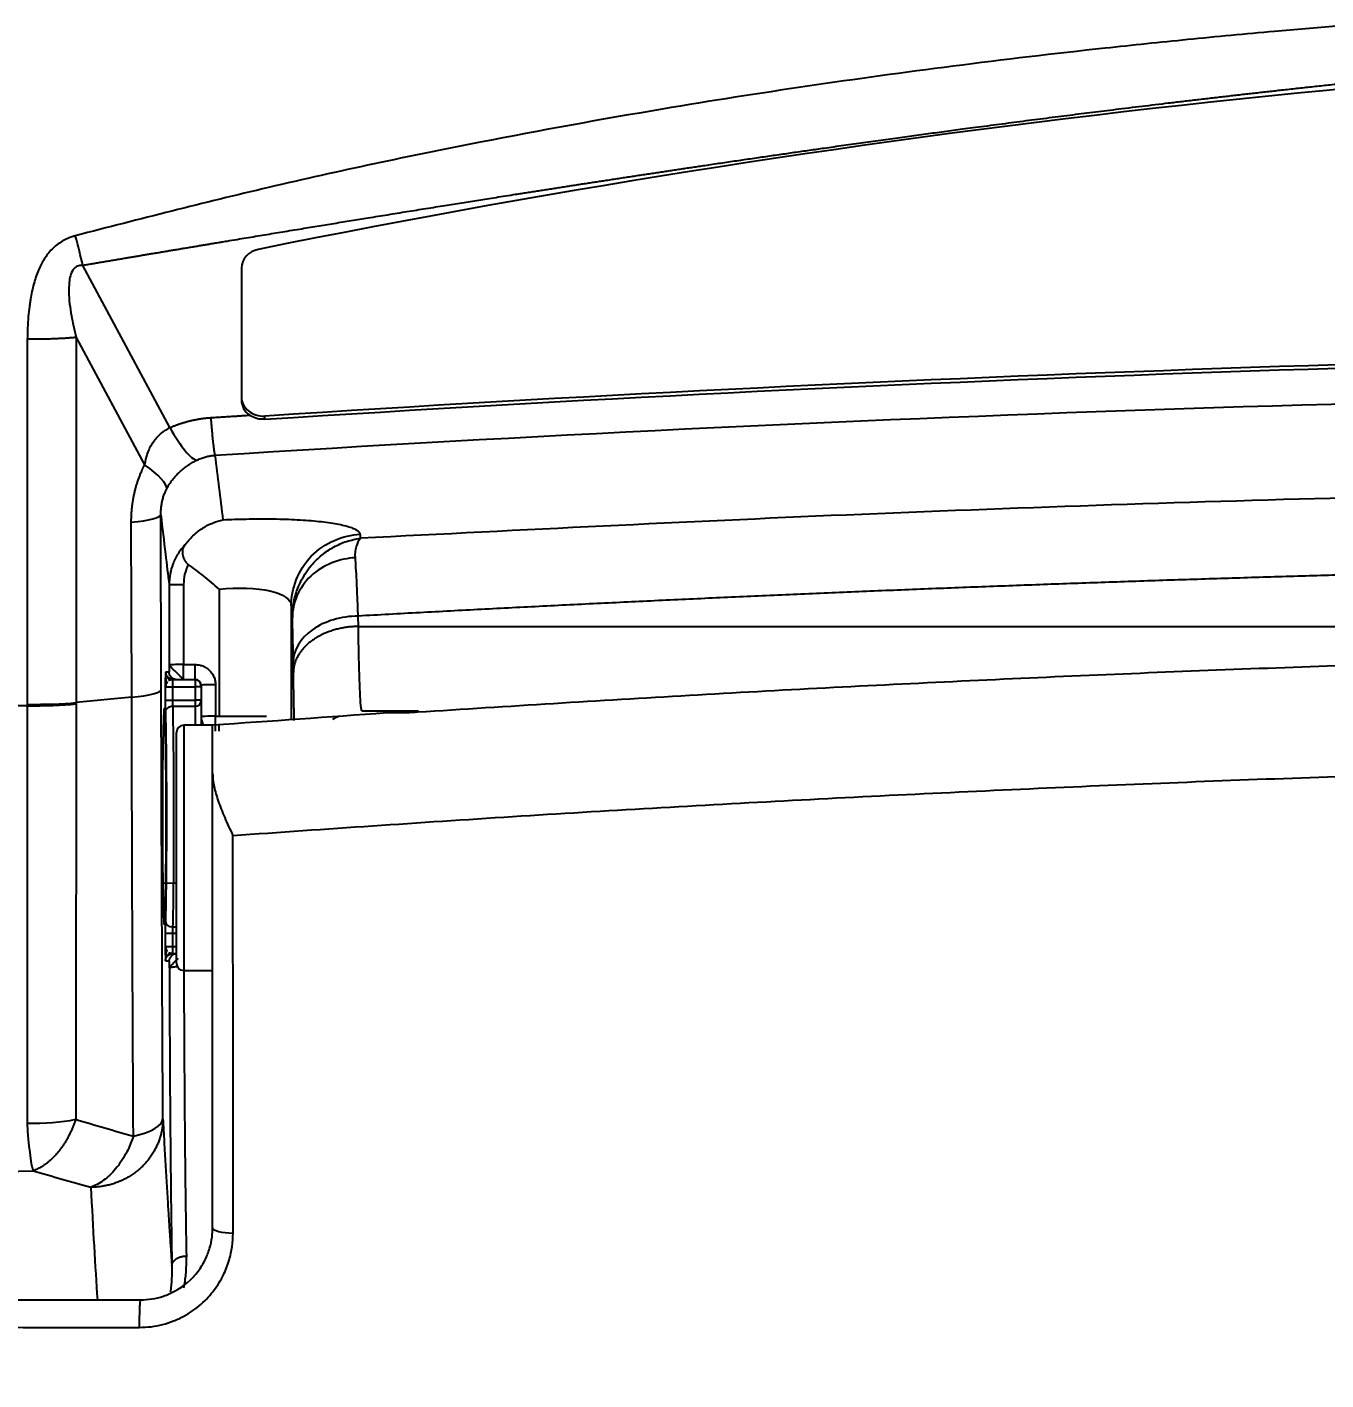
# Model space of a CAD drawing. Header units: millimetres. Extents: x 22 to 2359, y 6 to 1660.
# Drawn here: x 1068.3 to 1158.3, y 1290.4 to 1384.1 of the extents above; entities that cross this region are included whole.
import ezdxf

# ---------------------------------------------------------------- set-up
doc = ezdxf.new("R2010")
doc.units = ezdxf.units.MM
doc.layers.get('Defpoints').update_dxf_attribs({"linetype": 'CONTINUOUS'})
doc.layers.add('1LINE', color=7, linetype='CONTINUOUS')
doc.styles.add('Annotative', font='malgun.ttf')
doc.dimstyles.new('WOO', dxfattribs={"dimtxt": 20, "dimasz": 2, "dimexe": 1.25, "dimexo": 0.3, "dimgap": 1, "dimtad": 1, "dimdec": 1, "dimzin": 1, "dimdsep": 46, "dimtxsty": 'Annotative', "dimcen": 0, "dimclrd": 1, "dimclre": 1, "dimclrt": 2, "dimadec": 0, "dimazin": 0, "dimtfac": 1, "dimtdec": 1, "dimtofl": 0, "dimtmove": 0, "dimatfit": 3, "dimfxl": 0, "dimarcsym": 0})

# ---------------------------------------------------------------- blocks, each defined once
blk = doc.blocks.new('*D9')
at = {"layer": '1LINE', "color": 1, "lineweight": -2}
for p, q in [((948.163, 1394.59), (948.163, 1531.775)), ((1431.093, 1290.67), (1431.093, 1531.775)), ((950.163, 1530.525), (1429.093, 1530.525))]:
    blk.add_line(p, q, dxfattribs=at)
at = {"layer": '1LINE', "color": 1}
for points in [[(950.163, 1530.858), (950.163, 1530.191), (948.163, 1530.525)], [(1429.093, 1530.858), (1429.093, 1530.191), (1431.093, 1530.525)]]:
    blk.add_solid(points, dxfattribs=at)
at = {"layer": 'Defpoints', "color": 0}
for p in [(1431.093, 1530.525), (948.163, 1394.29), (1431.093, 1290.37)]:
    blk.add_point(p, dxfattribs=at)
at = {"layer": '1LINE', "color": 2, "insert": (1189.628, 1541.858), "char_height": 20, "attachment_point": 5, "style": 'Annotative'}
blk.add_mtext('483', dxfattribs=at)
blk = doc.blocks.new('*D12')
at = {"layer": '1LINE', "color": 1, "lineweight": -2}
for p, q in [((1025.274, 1424.898), (1025.274, 1492.435)), ((1431.093, 1290.67), (1431.093, 1492.435)), ((1027.274, 1491.185), (1429.093, 1491.185))]:
    blk.add_line(p, q, dxfattribs=at)
at = {"layer": '1LINE', "color": 1}
for points in [[(1027.274, 1491.518), (1027.274, 1490.852), (1025.274, 1491.185)], [(1429.093, 1491.518), (1429.093, 1490.852), (1431.093, 1491.185)]]:
    blk.add_solid(points, dxfattribs=at)
at = {"layer": 'Defpoints', "color": 0}
for p in [(1431.093, 1491.185), (1025.274, 1424.598), (1431.093, 1290.37)]:
    blk.add_point(p, dxfattribs=at)
at = {"layer": '1LINE', "color": 2, "insert": (1228.183, 1502.518), "char_height": 20, "attachment_point": 5, "style": 'Annotative'}
blk.add_mtext('406', dxfattribs=at)

msp = doc.modelspace()

# ---------------------------------------------------------------- linework, layer by layer
at = {"layer": '1LINE'}
for p, q in [((1078.172, 1356.381), (1072.129, 1367.617)), ((1083.129, 1367.443), (1083.129, 1358.278)), ((1071.669, 1362.631), (1076.416, 1353.804)), ((1084.738, 1356.966), (1084.738, 1357.187)), ((1075.52, 1337.694), (1075.492, 1349.822)), ((1077.567, 1338.21), (1077.539, 1350.338)), ((1079.115, 1345.517), (1079.115, 1339.958)), ((1081.58, 1345.186), (1081.58, 1336.381)), ((1086.578, 1344.053), (1086.655, 1343.223)), ((1091.229, 1342.598), (1091.219, 1343.319)), ((1091.229, 1342.598), (1342.129, 1342.598)), ((1086.729, 1339.416), (1086.719, 1340.137)), ((1078.109, 1339.421), (1077.866, 1339.421)), ((1079.117, 1339.958), (1079.929, 1339.958)), ((1079.117, 1338.921), (1079.117, 1339.958)), ((1079.929, 1338.921), (1079.929, 1339.958)), ((1077.848, 1338.421), (1077.848, 1337.499)), ((1078.348, 1338.421), (1078.348, 1337.499)), ((1078.348, 1338.421), (1079.929, 1338.421)), ((1078.366, 1338.921), (1079.929, 1338.921)), ((1079.929, 1338.921), (1079.929, 1338.421)), ((1079.929, 1338.421), (1079.929, 1337.499)), ((1080.329, 1338.421), (1079.929, 1338.421)), ((1080.275, 1338.659), (1080.261, 1338.649)), ((1080.322, 1338.595), (1080.282, 1338.661)), ((1080.329, 1338.421), (1080.329, 1337.499)), ((1081.329, 1338.559), (1081.329, 1336.381)), ((1075.52, 1337.694), (1071.671, 1337.334)), ((1077.848, 1337.499), (1078.348, 1337.499)), ((1078.348, 1337.499), (1079.929, 1337.499)), ((1079.929, 1337.499), (1079.929, 1337.074)), ((1080.329, 1337.499), (1079.929, 1337.499)), ((1080.329, 1337.499), (1080.329, 1337.414)), ((1080.329, 1337.414), (1080.329, 1335.752)), ((1068.286, 1337.107), (1035.033, 1337.107)), ((1068.286, 1337.213), (1068.286, 1337.107)), ((1078.356, 1337.074), (1079.929, 1337.074)), ((1079.929, 1337.074), (1079.929, 1335.752)), ((1081.329, 1336.381), (1081.582, 1336.381)), ((1081.329, 1335.774), (1081.329, 1336.381)), ((1091.47, 1336.74), (1095.399, 1336.74)), ((1081.129, 1335.752), (1079.129, 1335.752)), ((1079.129, 1335.752), (1079.129, 1318.752)), ((1081.329, 1335.34), (1081.329, 1335.717)), ((1081.582, 1335.34), (1081.582, 1335.792)), ((1078.629, 1319.252), (1078.629, 1335.252)), ((1078.629, 1324.803), (1077.675, 1324.786)), ((1077.848, 1321.343), (1077.848, 1320.421)), ((1077.848, 1321.343), (1078.348, 1321.343)), ((1078.348, 1321.343), (1078.348, 1320.421)), ((1078.348, 1321.343), (1078.629, 1321.343)), ((1078.356, 1321.768), (1078.629, 1321.768)), ((1078.348, 1320.421), (1078.629, 1320.421)), ((1078.366, 1319.921), (1078.629, 1319.921)), ((1077.866, 1319.421), (1078.127, 1319.421)), ((1079.129, 1318.752), (1081.129, 1318.752))]:
    msp.add_line(p, q, dxfattribs=at)
for centre, radius, start, end in [((1079.929, 1338.521), 0.4, 2.31024, 90), ((1081.329, 1336.34), 1, 180, 216.01956), ((1079.129, 1335.252), 0.5, 90, 180), ((1079.129, 1319.252), 0.5, 180, 270)]:
    msp.add_arc(centre, radius, start, end, dxfattribs=at)
for centre, major_axis, ratio, start_param, end_param in [((1228.129, 811.915), (645.3, 0), 0.885157, 1.393202, 1.79558), ((1084.629, 1367.443), (1.5, 0), 0.885157, 1.79558, 3.141593), ((1228.129, -384.344), (-1972.7, 0), 0.885157, 4.654568, 4.785141), ((1084.629, 1358.511), (1.5, 0), 0.885157, 3.141593, 4.785141), ((1084.629, 1358.278), (1.5, 0), 0.885157, 3.141593, 4.034094), ((1078.172, 1358.707), (-2.022, 4.573), 0.207891, 2.010382, 2.996446), ((1073.464, 1354.319), (-4.457, 2.265), 0.214286, 3.223385, 4.101991), ((1072.54, 1350.338), (-5, -0.011), 0.129466, 2.202236, 3.123991), ((1079.117, 1339.921), (1, 0.001), 0.036887, 1.570773, 3.124127), ((1072.567, 1338.21), (-5, -0.011), 0.129466, 2.202236, 3.123991), ((1081.329, 1338.521), (1, 0), 0.038348, 1.570796, 3.141593), ((1068.72, 1337.838), (5, 0), 0.127879, 4.625798, 5.344315), ((1079.929, 1337.414), (0.4, 0), 0.850289, 4.712389, 6.283171), ((1068.718, 1337.744), (5, -0.003), 0.127943, 4.62588, 5.344209), ((1081.329, 1336.34), (1, 0), 0.040625, 1.570796, 3.141593), ((1091.664, 1332.24), (0, -4.5), 0.999903, 3.550737, 3.657134), ((1078.357, 1322.196), (0.5, -0.014), 0.850192, 3.174748, 4.736359), ((1068.686, 1309.607), (-5, 0.008), 0.289328, 1.487374, 2.202997), ((1072.683, 1308.479), (-5, -0.028), 0.305707, 2.200826, 3.123262), ((1068.686, 1309.607), (-0.163, 4.997), 0.097203, 1.860124, 2.817121), ((1082.629, 1300.921), (-1.5, 0), 0.247567, 0, 1.516114)]:
    msp.add_ellipse(centre, major_axis=major_axis, ratio=ratio, start_param=start_param, end_param=end_param, dxfattribs=at)
at = {"layer": '1LINE', "extrusion": (0, 0, -1)}
msp.add_ellipse((1077.778, 1329.421), major_axis=(0, -7.5), ratio=0.017455, dxfattribs=at)
at = {"layer": '1LINE'}
for points, degree, knots in [([(1342.129, 1378.8), (1342.063, 1378.811), (1336.203, 1379.774), (1326.92, 1381.127), (1313.876, 1382.687), (1304.598, 1383.62), (1296.593, 1384.308), (1287.949, 1384.968), (1276.901, 1385.648), (1265.836, 1386.131), (1257.146, 1386.406), (1249.059, 1386.604), (1239.611, 1386.744), (1228.755, 1386.797), (1217.958, 1386.749), (1206.481, 1386.587), (1194.064, 1386.253), (1180.973, 1385.704), (1167.784, 1384.914), (1157.016, 1384.067), (1148.812, 1383.295), (1141.38, 1382.522), (1129.211, 1381.085), (1114.752, 1378.965), (1098.941, 1376.085), (1085.357, 1373.216), (1076.066, 1370.829), (1071.612, 1369.685)], 3, [0, 0, 0, 0, 0.000744, 0.065535, 0.103433, 0.145532, 0.168239, 0.191918, 0.240973, 0.290056, 0.313776, 0.336614, 0.379045, 0.417699, 0.456017, 0.497795, 0.543948, 0.592653, 0.641942, 0.689355, 0.711573, 0.732696, 0.771676, 0.846612, 0.89383, 0.94911, 1, 1, 1, 1]), ([(1342.129, 1374.341), (1341.633, 1374.415), (1341.14, 1374.488), (1336.938, 1375.11), (1332.928, 1375.679), (1328.294, 1376.337), (1323.808, 1376.938), (1318.663, 1377.627), (1313.65, 1378.25), (1307.868, 1378.968), (1302.345, 1379.585), (1298.825, 1379.979), (1295.341, 1380.34), (1291.627, 1380.725), (1288, 1381.068), (1285.138, 1381.339), (1282.346, 1381.582), (1279.485, 1381.831), (1276.625, 1382.057), (1269.834, 1382.595), (1263.35, 1382.982), (1260.13, 1383.175), (1256.924, 1383.335), (1253.8, 1383.491), (1250.733, 1383.613), (1244.938, 1383.845), (1239.218, 1383.961), (1236.537, 1384.015), (1233.874, 1384.045), (1231.269, 1384.073), (1226.189, 1384.08), (1223.593, 1384.059), (1220.954, 1384.037), (1218.316, 1383.991), (1215.558, 1383.943), (1212.795, 1383.868), (1209.909, 1383.79), (1206.977, 1383.681), (1203.944, 1383.569), (1200.845, 1383.423), (1197.661, 1383.274), (1194.467, 1383.092), (1188.001, 1382.725), (1181.289, 1382.211), (1177.963, 1381.957), (1174.619, 1381.67), (1171.354, 1381.39), (1167.984, 1381.071), (1161.653, 1380.473), (1155.217, 1379.764), (1149.538, 1379.138), (1143.575, 1378.404), (1138.413, 1377.769), (1133.124, 1377.063), (1128.517, 1376.448), (1123.746, 1375.772), (1119.628, 1375.189), (1115.328, 1374.551), (1108.237, 1373.5), (1100.469, 1372.273), (1093.792, 1371.218), (1086.299, 1369.984), (1082.908, 1369.425), (1079.215, 1368.808), (1075.876, 1368.25), (1072.129, 1367.617)], 2, [0, 0, 0, 0.00539, 0.00539, 0.043644, 0.043644, 0.081898, 0.081898, 0.120152, 0.120152, 0.158407, 0.158407, 0.180266, 0.180266, 0.202126, 0.202126, 0.218521, 0.218521, 0.234915, 0.234915, 0.273169, 0.273169, 0.292297, 0.292297, 0.311424, 0.311424, 0.349678, 0.349678, 0.368805, 0.368805, 0.387932, 0.407059, 0.407059, 0.426186, 0.426186, 0.445314, 0.445314, 0.464441, 0.464441, 0.483568, 0.483568, 0.502695, 0.502695, 0.540949, 0.540949, 0.560076, 0.560076, 0.579203, 0.579203, 0.617458, 0.617458, 0.655712, 0.655712, 0.693966, 0.693966, 0.73222, 0.73222, 0.770475, 0.770475, 0.846983, 0.846983, 0.923492, 0.923492, 0.961746, 0.961746, 1, 1, 1]), ([(1071.612, 1369.685), (1071.33, 1369.589), (1070.907, 1369.445), (1070.41, 1369.119), (1069.96, 1368.741), (1069.495, 1368.175), (1069.068, 1367.379), (1068.739, 1366.445), (1068.568, 1365.66), (1068.472, 1365.079), (1068.409, 1364.642), (1068.311, 1363.786), (1068.296, 1363.033), (1068.285, 1362.51)], 3, [0, 0, 0, 0, 0.104134, 0.156581, 0.208722, 0.311243, 0.413498, 0.526775, 0.659897, 0.696559, 0.734687, 0.815719, 1, 1, 1, 1]), ([(1072.129, 1367.617), (1072.064, 1367.621), (1071.938, 1367.629), (1071.69, 1367.565), (1071.3, 1367.209), (1071.18, 1366.533), (1071.149, 1365.732), (1071.208, 1364.958), (1071.331, 1364.17), (1071.486, 1363.396), (1071.606, 1362.896), (1071.669, 1362.631)], 3, [0, 0, 0, 0, 0.033794, 0.065481, 0.130689, 0.300252, 0.417865, 0.570326, 0.720589, 0.851671, 1, 1, 1, 1]), ([(1068.285, 1362.51), (1068.285, 1362.153), (1068.285, 1361.42), (1068.285, 1359.878), (1068.285, 1356.811), (1068.285, 1349.111), (1068.286, 1342.222), (1068.286, 1337.213)], 3, [0, 0, 0, 0, 0.04232, 0.086866, 0.182963, 0.40599, 1, 1, 1, 1]), ([(1081.286, 1354.463), (1124.677, 1357.228), (1168.18, 1358.661), (1255.175, 1359.239), (1298.687, 1358.407), (1342.129, 1356.303)], 3, [0, 0, 0, 0, 0.5, 0.5, 1, 1, 1, 1]), ([(1078.172, 1356.381), (1078.872, 1356.69), (1079.611, 1356.866), (1080.295, 1357.03), (1080.996, 1357.074)], 2, [0, 0, 0, 0.5, 0.5, 1, 1, 1]), ([(1084.738, 1356.962), (1084.571, 1356.951), (1084.399, 1356.964), (1084.075, 1357.039), (1083.919, 1357.1), (1083.749, 1357.203), (1083.718, 1357.223), (1083.688, 1357.244)], 3, [0, 0, 0, 0, 0.449235, 0.449235, 0.898413, 0.898413, 1, 1, 1, 1]), ([(1076.416, 1353.804), (1076.489, 1354.123), (1076.622, 1354.712), (1077.037, 1355.461), (1077.55, 1356.032), (1077.968, 1356.266), (1078.172, 1356.381)], 3, [0, 0, 0, 0, 0.300572, 0.553177, 0.781733, 1, 1, 1, 1]), ([(1080.034, 1354.121), (1080.076, 1354.142), (1080.211, 1354.205), (1080.442, 1354.297), (1080.728, 1354.38), (1081.009, 1354.436), (1081.195, 1354.457), (1081.286, 1354.463)], 3, [0, 0, 0, 0, 0.107328, 0.346095, 0.57371, 0.791286, 1, 1, 1, 1]), ([(1075.492, 1349.822), (1075.491, 1350.377), (1075.555, 1350.92), (1075.615, 1351.432), (1075.848, 1352.419), (1076.191, 1353.36), (1076.416, 1353.804)], 2, [0, 0, 0, 0.25, 0.25, 0.5, 0.75, 1, 1, 1]), ([(1077.946, 1352.14), (1077.987, 1352.219), (1078.092, 1352.405), (1078.281, 1352.685), (1078.514, 1352.973), (1078.765, 1353.237), (1079.033, 1353.477), (1079.316, 1353.695), (1079.611, 1353.892), (1079.853, 1354.029), (1079.995, 1354.102), (1080.034, 1354.121)], 3, [0, 0, 0, 0, 0.097155, 0.230704, 0.357837, 0.480452, 0.600522, 0.719223, 0.837125, 0.95533, 1, 1, 1, 1]), ([(1342.129, 1349.851), (1337.123, 1350.07), (1327.059, 1350.511), (1311.875, 1351.059), (1290.352, 1351.715), (1262.419, 1352.287), (1228.136, 1352.522), (1193.845, 1352.289), (1159.48, 1351.577), (1125.346, 1350.435), (1102.595, 1349.28), (1091.372, 1348.71)], 3, [0, 0, 0, 0, 0.059947, 0.120527, 0.181741, 0.317459, 0.454554, 0.591566, 0.727367, 0.865517, 1, 1, 1, 1]), ([(1077.539, 1350.338), (1077.538, 1350.412), (1077.541, 1350.59), (1077.563, 1350.864), (1077.607, 1351.156), (1077.67, 1351.433), (1077.752, 1351.7), (1077.845, 1351.935), (1077.914, 1352.079), (1077.946, 1352.14)], 3, [0, 0, 0, 0, 0.117205, 0.279375, 0.433575, 0.584038, 0.733911, 0.884398, 1, 1, 1, 1]), ([(1077.539, 1350.338), (1077.646, 1349.433), (1077.838, 1347.816), (1078.03, 1346.198), (1078.114, 1345.486)], 3, [0, 0, 0, 0, 0.560005, 1, 1, 1, 1]), ([(1079.201, 1348.248), (1079.383, 1348.467), (1079.749, 1348.908), (1080.414, 1349.419), (1081.115, 1349.799), (1081.611, 1349.932), (1081.839, 1349.994)], 3, [0, 0, 0, 0, 0.255334, 0.514268, 0.77676, 1, 1, 1, 1]), ([(1081.839, 1349.994), (1082.111, 1350.005), (1082.654, 1350.027), (1083.769, 1350.056), (1085.194, 1350.063), (1086.852, 1350.017), (1088.378, 1349.91), (1089.665, 1349.743), (1090.465, 1349.56), (1090.916, 1349.394), (1091.155, 1349.265), (1091.305, 1349.131), (1091.331, 1349.039), (1091.344, 1348.993)], 3, [0, 0, 0, 0, 0.053951, 0.107858, 0.224306, 0.347983, 0.477217, 0.610128, 0.744049, 0.810336, 0.875246, 0.93747, 1, 1, 1, 1]), ([(1086.578, 1344.053), (1086.58, 1345.19), (1087.042, 1346.509), (1088.885, 1348.419), (1090.196, 1348.937), (1091.344, 1348.993)], 3, [0, 0, 0, 0, 0.5, 0.5, 1, 1, 1, 1]), ([(1086.655, 1343.223), (1086.671, 1343.549), (1086.704, 1344.206), (1087.06, 1345.483), (1087.739, 1346.648), (1088.56, 1347.451), (1089.089, 1347.847), (1089.654, 1348.192), (1090.415, 1348.532), (1091.052, 1348.651), (1091.372, 1348.71)], 3, [0, 0, 0, 0, 0.118384, 0.238758, 0.484882, 0.611414, 0.675425, 0.739795, 0.869213, 1, 1, 1, 1]), ([(1079.201, 1348.248), (1079.038, 1348.053), (1078.697, 1347.646), (1078.37, 1346.961), (1078.155, 1346.23), (1078.128, 1345.745), (1078.114, 1345.486)], 3, [0, 0, 0, 0, 0.251384, 0.522026, 0.743789, 1, 1, 1, 1]), ([(1079.202, 1348.249), (1079.128, 1348.15), (1079.076, 1348.037), (1079.029, 1347.789), (1079.033, 1347.65), (1079.089, 1347.407), (1079.129, 1347.3), (1079.222, 1347.132), (1079.268, 1347.065), (1079.358, 1346.967), (1079.398, 1346.931), (1079.442, 1346.9)], 3, [0, 0, 0, 0, 0.283008, 0.283008, 0.569733, 0.569733, 0.775871, 0.775871, 0.911653, 0.911653, 1, 1, 1, 1]), ([(1079.442, 1346.9), (1079.343, 1346.67), (1079.154, 1346.228), (1079.127, 1345.747), (1079.114, 1345.517)], 3, [0, 0, 0, 0, 0.519285, 1, 1, 1, 1]), ([(1081.578, 1345.186), (1081.226, 1345.495), (1080.54, 1346.099), (1079.802, 1346.637), (1079.442, 1346.9)], 3, [0, 0, 0, 0, 0.511921, 1, 1, 1, 1]), ([(1091.024, 1347.356), (1089.977, 1347.323), (1088.775, 1346.893), (1087.084, 1345.287), (1086.661, 1344.176), (1086.655, 1343.223)], 3, [0, 0, 0, 0, 0.5, 0.5, 1, 1, 1, 1]), ([(1091.219, 1343.319), (1091.201, 1343.784), (1091.166, 1344.68), (1091.115, 1345.781), (1091.068, 1346.675), (1091.038, 1347.136), (1091.024, 1347.356)], 3, [0, 0, 0, 0, 0.280899, 0.541205, 0.780889, 1, 1, 1, 1]), ([(1342.129, 1344.486), (1319.401, 1345.539), (1262.435, 1347.121), (1193.822, 1347.121), (1159.597, 1346.17), (1125.394, 1345.22), (1091.219, 1343.319)], 2, [0, 0, 0, 0.181415, 0.454276, 0.727138, 0.727138, 1, 1, 1]), ([(1081.578, 1345.186), (1082.882, 1345.324), (1084.183, 1345.279), (1086.027, 1344.854), (1086.56, 1344.48), (1086.578, 1344.053)], 3, [0, 0, 0, 0, 0.5, 0.5, 1, 1, 1, 1]), ([(1091.219, 1343.319), (1090.048, 1343.31), (1088.884, 1342.964), (1087.221, 1341.787), (1086.731, 1340.965), (1086.719, 1340.137)], 3, [0, 0, 0, 0, 0.5, 0.5, 1, 1, 1, 1]), ([(1091.47, 1336.74), (1091.46, 1336.74), (1091.426, 1336.833), (1091.371, 1337.462), (1091.309, 1338.958), (1091.262, 1340.797), (1091.237, 1342.117), (1091.229, 1342.598)], 3, [0, 0, 0, 0, 0.12242, 0.368793, 0.624142, 0.87019, 1, 1, 1, 1]), ([(1095.343, 1336.672), (1101.619, 1337.072), (1114.171, 1337.872), (1133.027, 1338.849), (1151.899, 1339.661), (1170.785, 1340.291), (1189.683, 1340.744), (1208.588, 1341.018), (1233.052, 1341.141), (1263.069, 1340.886), (1297.174, 1339.977), (1329.799, 1338.599), (1350.543, 1337.314), (1360.915, 1336.672)], 3, [0, 0, 0, 0, 0.071088, 0.142178, 0.213268, 0.284358, 0.355448, 0.426538, 0.497628, 0.631374, 0.765084, 0.882543, 1, 1, 1, 1]), ([(1077.866, 1339.421), (1077.865, 1339.42), (1077.864, 1339.418), (1077.862, 1339.401), (1077.859, 1339.36), (1077.856, 1339.267), (1077.854, 1339.14), (1077.851, 1338.988), (1077.849, 1338.815), (1077.848, 1338.623), (1077.848, 1338.489), (1077.848, 1338.421)], 3, [0, 0, 0, 0, 0.070004, 0.120902, 0.237798, 0.359372, 0.488802, 0.619574, 0.745414, 0.8694, 1, 1, 1, 1]), ([(1079.117, 1338.921), (1079.1, 1338.928), (1079.068, 1338.941), (1078.999, 1339.037), (1078.899, 1339.132), (1078.784, 1339.243), (1078.542, 1339.48), (1078.199, 1339.826), (1078.142, 1339.892), (1078.117, 1339.921)], 3, [0, 0, 0, 0, 0.127687, 0.250687, 0.308782, 0.375178, 0.505465, 0.783685, 1, 1, 1, 1]), ([(1079.929, 1339.958), (1080.018, 1339.953), (1080.194, 1339.945), (1080.454, 1339.864), (1080.7, 1339.737), (1080.923, 1339.559), (1081.103, 1339.336), (1081.233, 1339.09), (1081.315, 1338.828), (1081.325, 1338.649), (1081.329, 1338.559)], 3, [0, 0, 0, 0, 0.12074, 0.241337, 0.367734, 0.49771, 0.628263, 0.75584, 0.877704, 1, 1, 1, 1]), ([(1086.787, 1336.083), (1086.783, 1336.287), (1086.764, 1337.17), (1086.752, 1337.918), (1086.74, 1338.621), (1086.729, 1339.416)], 2, [0, 0, 0, 0.132933, 0.566467, 0.566467, 1, 1, 1]), ([(1077.853, 1339.094), (1077.852, 1339.053), (1077.856, 1338.973), (1077.881, 1338.858), (1077.927, 1338.755), (1077.971, 1338.697), (1077.996, 1338.67)], 3, [0, 0, 0, 0, 0.252548, 0.504283, 0.754031, 1, 1, 1, 1]), ([(1077.889, 1339.002), (1077.888, 1338.963), (1077.886, 1338.88), (1077.884, 1338.734), (1077.883, 1338.577), (1077.883, 1338.468), (1077.883, 1338.413)], 3, [0, 0, 0, 0, 0.249585, 0.499687, 0.74997, 1, 1, 1, 1]), ([(1078.363, 1338.883), (1078.332, 1338.883), (1078.269, 1338.888), (1078.174, 1338.913), (1078.083, 1338.957), (1078.03, 1338.997), (1078.005, 1339.02)], 3, [0, 0, 0, 0, 0.232661, 0.479578, 0.736999, 1, 1, 1, 1]), ([(1078.169, 1338.801), (1078.153, 1338.859), (1078.13, 1338.929), (1078.101, 1338.989), (1078.087, 1339.005), (1078.08, 1339.01)], 3, [0, 0, 0, 0, 0.488397, 0.741151, 1, 1, 1, 1]), ([(1078.366, 1338.921), (1078.362, 1338.902), (1078.356, 1338.867), (1078.35, 1338.649), (1078.349, 1338.492), (1078.348, 1338.421)], 3, [0, 0, 0, 0, 0.393125, 0.726702, 1, 1, 1, 1]), ([(1080.3, 1338.653), (1080.284, 1338.69), (1080.242, 1338.755), (1080.148, 1338.832), (1080.04, 1338.876), (1079.966, 1338.886), (1079.929, 1338.886)], 3, [0, 0, 0, 0, 0.262318, 0.523831, 0.772642, 1, 1, 1, 1]), ([(1080.3, 1338.514), (1080.305, 1338.525), (1080.313, 1338.539), (1080.323, 1338.546), (1080.328, 1338.536), (1080.329, 1338.52), (1080.329, 1338.511)], 3, [0, 0, 0, 0, 0.290942, 0.555267, 0.791117, 1, 1, 1, 1]), ([(1080.322, 1338.421), (1080.322, 1338.432), (1080.322, 1338.453), (1080.322, 1338.486), (1080.322, 1338.518), (1080.322, 1338.536), (1080.322, 1338.545)], 3, [0, 0, 0, 0, 0.232407, 0.479163, 0.736622, 1, 1, 1, 1]), ([(1080.329, 1338.521), (1080.329, 1338.521), (1080.329, 1338.507), (1080.329, 1338.478), (1080.329, 1338.441), (1080.329, 1338.421)], 2, [0, 0, 0, 0.25, 0.5, 0.785714, 1, 1, 1]), ([(1075.636, 1307.26), (1075.626, 1309.262), (1075.605, 1313.26), (1075.578, 1319.327), (1075.554, 1325.423), (1075.535, 1331.543), (1075.525, 1335.646), (1075.52, 1337.694)], 3, [0, 0, 0, 0, 0.201317, 0.40199, 0.60199, 0.801336, 1, 1, 1, 1]), ([(1077.848, 1337.499), (1077.848, 1337.456), (1077.848, 1337.372), (1077.849, 1337.248), (1077.849, 1337.127), (1077.85, 1337.011), (1077.852, 1336.902), (1077.853, 1336.804), (1077.855, 1336.718), (1077.856, 1336.672), (1077.856, 1336.648)], 3, [0, 0, 0, 0, 0.124753, 0.2476, 0.372374, 0.500321, 0.628274, 0.753004, 0.875642, 1, 1, 1, 1]), ([(1078.348, 1337.499), (1078.348, 1337.417), (1078.349, 1337.244), (1078.354, 1337.132), (1078.356, 1337.074)], 3, [0, 0, 0, 0, 0.476265, 1, 1, 1, 1]), ([(1068.286, 1337.107), (1068.285, 1334.963), (1068.283, 1330.414), (1068.279, 1323.499), (1068.274, 1316.376), (1068.27, 1311.281), (1068.268, 1308.556), (1068.267, 1308.166)], 3, [0, 0, 0, 0, 0.218903, 0.465475, 0.712079, 0.958727, 1, 1, 1, 1]), ([(1071.671, 1337.226), (1071.67, 1335.29), (1071.667, 1331.412), (1071.661, 1325.625), (1071.655, 1319.86), (1071.648, 1314.12), (1071.642, 1310.331), (1071.639, 1308.435)], 3, [0, 0, 0, 0, 0.198921, 0.398392, 0.598388, 0.798926, 1, 1, 1, 1]), ([(1077.856, 1336.648), (1077.863, 1336.384), (1077.877, 1335.855), (1077.894, 1334.835), (1077.907, 1333.683), (1077.918, 1332.411), (1077.925, 1331.059), (1077.927, 1329.893), (1077.927, 1328.959), (1077.925, 1328.266), (1077.923, 1327.59), (1077.92, 1326.946), (1077.917, 1326.34), (1077.911, 1325.61), (1077.906, 1325.059), (1077.9, 1324.579), (1077.896, 1324.214), (1077.887, 1323.638), (1077.874, 1322.897), (1077.863, 1322.447), (1077.856, 1322.193)], 3, [0, 0, 0, 0, 0.080951, 0.161919, 0.242904, 0.32391, 0.404944, 0.486003, 0.526576, 0.567073, 0.606915, 0.645622, 0.682826, 0.718148, 0.783556, 0.792225, 0.81822, 0.861528, 0.92213, 1, 1, 1, 1]), ([(1078.356, 1337.074), (1078.363, 1336.815), (1078.375, 1336.304), (1078.39, 1335.347), (1078.403, 1334.301), (1078.413, 1333.182), (1078.42, 1332.022), (1078.425, 1330.848), (1078.428, 1329.089), (1078.422, 1326.675), (1078.399, 1323.788), (1078.371, 1322.455), (1078.356, 1321.768)], 3, [0, 0, 0, 0, 0.075355, 0.148798, 0.220327, 0.289942, 0.357645, 0.423433, 0.487309, 0.647409, 0.818311, 1, 1, 1, 1]), ([(1081.582, 1336.381), (1081.873, 1336.38), (1082.461, 1336.38), (1083.314, 1336.378), (1084.139, 1336.375), (1084.618, 1336.372), (1084.863, 1336.37)], 3, [0, 0, 0, 0, 0.243964, 0.492193, 0.739571, 1, 1, 1, 1]), ([(1092.561, 1336.58), (1092.563, 1336.581), (1092.565, 1336.581), (1092.588, 1336.582), (1092.599, 1336.583)], 3, [0, 0, 0, 0, 0.5101, 1, 1, 1, 1]), ([(1093.2, 1336.624), (1093.317, 1336.629), (1093.554, 1336.639), (1094.034, 1336.635), (1094.632, 1336.635), (1095.097, 1336.659), (1095.343, 1336.672)], 3, [0, 0, 0, 0, 0.225425, 0.459109, 0.713839, 1, 1, 1, 1]), ([(1082.527, 1328.111), (1088.989, 1328.562), (1101.912, 1329.464), (1121.33, 1330.58), (1140.767, 1331.521), (1160.224, 1332.271), (1179.694, 1332.834), (1210.207, 1333.42), (1245.691, 1333.471), (1284.673, 1332.669), (1325.364, 1331.237), (1354.536, 1329.351), (1373.731, 1328.111)], 3, [0, 0, 0, 0, 0.066784, 0.133574, 0.200368, 0.267164, 0.333961, 0.40076, 0.58106, 0.698733, 0.80178, 1, 1, 1, 1]), ([(1081.129, 1332.405), (1081.134, 1332.265), (1081.146, 1331.972), (1081.257, 1331.335), (1081.458, 1330.648), (1081.726, 1329.925), (1081.966, 1329.343), (1082.236, 1328.733), (1082.429, 1328.321), (1082.527, 1328.111)], 3, [0, 0, 0, 0, 0.102504, 0.214046, 0.450944, 0.578528, 0.712441, 0.852961, 1, 1, 1, 1]), ([(1081.129, 1300.921), (1081.129, 1304.935), (1081.129, 1308.94), (1081.129, 1312.905), (1081.129, 1316.869), (1081.129, 1324.665), (1081.129, 1332.405)], 2, [0, 0, 0, 0.25, 0.25, 0.5, 0.5, 1, 1, 1]), ([(1082.547, 1300.55), (1082.547, 1301.117), (1082.546, 1302.252), (1082.551, 1304.526), (1082.555, 1308.514), (1082.551, 1314.242), (1082.538, 1321.155), (1082.531, 1325.792), (1082.527, 1328.111)], 3, [0, 0, 0, 0, 0.06259, 0.125166, 0.250262, 0.500269, 0.750137, 1, 1, 1, 1]), ([(1077.856, 1322.193), (1077.856, 1322.166), (1077.854, 1322.111), (1077.852, 1321.976), (1077.849, 1321.734), (1077.848, 1321.491), (1077.848, 1321.343)], 3, [0, 0, 0, 0, 0.147112, 0.28812, 0.564274, 1, 1, 1, 1]), ([(1078.356, 1321.768), (1078.354, 1321.71), (1078.349, 1321.597), (1078.348, 1321.425), (1078.348, 1321.343)], 3, [0, 0, 0, 0, 0.52411, 1, 1, 1, 1]), ([(1077.848, 1320.421), (1077.848, 1320.384), (1077.848, 1320.321), (1077.848, 1320.198), (1077.849, 1320.051), (1077.851, 1319.881), (1077.853, 1319.726), (1077.856, 1319.592), (1077.859, 1319.491), (1077.862, 1319.431), (1077.864, 1319.424), (1077.866, 1319.421)], 3, [0, 0, 0, 0, 0.069998, 0.120892, 0.237777, 0.359342, 0.488765, 0.619534, 0.745381, 0.869381, 1, 1, 1, 1]), ([(1077.883, 1320.429), (1077.883, 1320.373), (1077.883, 1320.265), (1077.884, 1320.108), (1077.886, 1319.963), (1077.888, 1319.879), (1077.889, 1319.841)], 3, [0, 0, 0, 0, 0.250121, 0.500053, 0.750082, 1, 1, 1, 1]), ([(1078.348, 1320.421), (1078.349, 1320.304), (1078.352, 1320.035), (1078.36, 1319.962), (1078.366, 1319.921)], 3, [0, 0, 0, 0, 0.434817, 1, 1, 1, 1]), ([(1077.995, 1320.172), (1077.971, 1320.144), (1077.927, 1320.084), (1077.881, 1319.979), (1077.856, 1319.861), (1077.852, 1319.779), (1077.853, 1319.736)], 3, [0, 0, 0, 0, 0.244711, 0.49375, 0.745784, 1, 1, 1, 1]), ([(1078.005, 1319.822), (1078.03, 1319.845), (1078.083, 1319.885), (1078.174, 1319.929), (1078.269, 1319.954), (1078.332, 1319.959), (1078.363, 1319.959)], 3, [0, 0, 0, 0, 0.262983, 0.520403, 0.767329, 1, 1, 1, 1]), ([(1078.073, 1319.826), (1078.08, 1319.832), (1078.095, 1319.85), (1078.126, 1319.912), (1078.152, 1319.983), (1078.169, 1320.041)], 3, [0, 0, 0, 0, 0.259569, 0.512893, 1, 1, 1, 1]), ([(1078.136, 1318.931), (1078.144, 1318.948), (1078.159, 1318.981), (1078.304, 1319.148), (1078.523, 1319.392), (1078.7, 1319.56), (1078.748, 1319.605)], 3, [0, 0, 0, 0, 0.21526, 0.42174, 0.838372, 1, 1, 1, 1]), ([(1078.136, 1318.931), (1078.153, 1318.942), (1078.187, 1318.964), (1078.406, 1319.002), (1078.595, 1319.022), (1078.683, 1319.028)], 3, [0, 0, 0, 0, 0.362014, 0.726363, 1, 1, 1, 1]), ([(1078.136, 1318.931), (1078.137, 1318.403), (1078.14, 1317.354), (1078.145, 1315.8), (1078.151, 1314.265), (1078.159, 1312.746), (1078.167, 1311.25), (1078.18, 1309.32), (1078.194, 1307.473), (1078.211, 1305.723), (1078.227, 1304.093), (1078.249, 1302.199), (1078.273, 1300.452), (1078.292, 1299.168), (1078.302, 1298.566), (1078.307, 1298.269)], 3, [0, 0, 0, 0, 0.068626, 0.136407, 0.203975, 0.27185, 0.339752, 0.407038, 0.537619, 0.600706, 0.662322, 0.781023, 0.893434, 0.947386, 1, 1, 1, 1]), ([(1079.136, 1319.041), (1079.139, 1318.022), (1079.144, 1315.969), (1079.159, 1312.933), (1079.178, 1309.932), (1079.202, 1306.998), (1079.232, 1304.166), (1079.266, 1301.447), (1079.293, 1299.795), (1079.307, 1298.963)], 3, [0, 0, 0, 0, 0.136518, 0.275149, 0.415892, 0.558749, 0.703719, 0.850803, 1, 1, 1, 1]), ([(1071.639, 1308.435), (1072.309, 1308.237), (1073.643, 1307.843), (1074.974, 1307.454), (1075.636, 1307.26)], 3, [0, 0, 0, 0, 0.502637, 1, 1, 1, 1]), ([(1075.636, 1307.26), (1075.553, 1307.032), (1075.4, 1306.61), (1075.009, 1305.822), (1074.544, 1305.129), (1074.007, 1304.554), (1073.579, 1304.195), (1073.136, 1303.907), (1072.834, 1303.787), (1072.684, 1303.726)], 3, [0, 0, 0, 0, 0.135114, 0.250139, 0.499712, 0.624784, 0.749856, 0.874928, 1, 1, 1, 1]), ([(1076.129, 1295.921), (1076.395, 1295.933), (1076.938, 1295.959), (1077.74, 1296.165), (1078.92, 1296.673), (1079.941, 1297.561), (1080.621, 1298.666), (1080.938, 1299.474), (1081.103, 1300.225), (1081.121, 1300.712), (1081.129, 1300.921)], 3, [0, 0, 0, 0, 0.098393, 0.200613, 0.306953, 0.581268, 0.701552, 0.810454, 0.918752, 1, 1, 1, 1]), ([(1076.049, 1294.01), (1076.322, 1294.019), (1076.868, 1294.039), (1077.666, 1294.198), (1078.426, 1294.444), (1079.35, 1294.874), (1080.341, 1295.567), (1081.253, 1296.558), (1081.889, 1297.599), (1082.23, 1298.473), (1082.403, 1299.143), (1082.517, 1299.769), (1082.535, 1300.24), (1082.547, 1300.55)], 3, [0, 0, 0, 0, 0.078431, 0.156574, 0.233502, 0.308895, 0.452101, 0.583814, 0.703268, 0.811399, 0.860882, 0.908317, 1, 1, 1, 1]), ([(1079.307, 1298.963), (1079.298, 1298.532), (1079.283, 1297.761), (1079.175, 1297.04), (1079.115, 1296.729)], 3, [0, 0, 0, 0, 0.558155, 1, 1, 1, 1]), ([(1078.307, 1298.269), (1078.305, 1297.971), (1078.302, 1297.374), (1078.238, 1296.793), (1078.195, 1296.502), (1078.193, 1296.486)], 3, [0, 0, 0, 0, 0.485732, 0.972857, 1, 1, 1, 1]), ([(1036.376, 1294.044), (1042.986, 1294.038), (1056.206, 1294.026), (1069.435, 1294.015), (1076.049, 1294.01)], 3, [0, 0, 0, 0, 0.500003, 1, 1, 1, 1])]:
    msp.add_open_spline(points, degree=degree, knots=knots, dxfattribs=at)
for points, degree in [([(1072.129, 1367.617), (1071.993, 1368.251), (1071.815, 1368.963), (1071.612, 1369.685)], 3), ([(1071.669, 1362.631), (1071.671, 1337.334)], 1), ([(1084.738, 1356.962), (1170.378, 1362.479), (1256.417, 1363.055), (1342.129, 1358.662)], 3), ([(1080.996, 1357.074), (1082.425, 1357.165), (1083.688, 1357.244)], 2), ([(1081.286, 1354.463), (1081.47, 1352.975), (1081.655, 1351.485), (1081.839, 1349.994)], 3), ([(1091.024, 1347.356), (1090.985, 1347.926), (1091.171, 1348.444), (1091.372, 1348.71)], 3), ([(1091.344, 1348.993), (1091.353, 1348.899), (1091.362, 1348.805), (1091.372, 1348.71)], 3), ([(1078.114, 1345.486), (1078.115, 1343.631), (1078.116, 1341.776), (1078.117, 1339.921)], 3), ([(1086.578, 1344.053), (1086.579, 1340.087), (1086.582, 1336.122)], 2), ([(1086.719, 1340.137), (1086.705, 1341.117), (1086.673, 1342.675), (1086.655, 1343.223)], 2), ([(1077.866, 1339.421), (1077.866, 1339.159), (1078.104, 1338.921), (1078.366, 1338.921)], 3), ([(1078.117, 1339.921), (1078.117, 1339.674), (1078.113, 1339.421), (1078.109, 1339.421)], 3), ([(1078.609, 1338.921), (1078.347, 1338.921), (1078.109, 1339.159), (1078.109, 1339.421)], 3), ([(1077.683, 1308.479), (1077.628, 1318.162), (1077.59, 1328.126), (1077.567, 1338.21)], 3), ([(1071.671, 1337.334), (1071.671, 1337.298), (1071.671, 1337.262), (1071.671, 1337.226)], 3), ([(1081.129, 1335.771), (1085.153, 1336.055), (1089.177, 1336.34), (1093.2, 1336.624)], 3), ([(1081.129, 1332.405), (1081.129, 1334.471), (1081.129, 1335.771), (1081.129, 1335.771)], 3), ([(1077.848, 1320.421), (1077.853, 1320.421), (1078.089, 1320.421), (1078.348, 1320.421)], 3), ([(1078.127, 1319.421), (1078.127, 1319.683), (1078.365, 1319.921), (1078.627, 1319.921)], 3), ([(1078.136, 1318.931), (1078.136, 1319.017), (1078.134, 1319.199), (1078.132, 1319.339), (1078.128, 1319.42), (1078.127, 1319.421)], 2), ([(1077.683, 1308.479), (1077.992, 1302.701), (1078.307, 1298.269)], 2), ([(1036.757, 1303.718), (1047.388, 1304.13), (1058.031, 1304.514), (1068.686, 1304.866)], 3), ([(1068.686, 1304.866), (1070.02, 1304.482), (1071.352, 1304.102), (1072.684, 1303.726)], 3), ([(1072.684, 1303.726), (1072.834, 1300.878), (1072.986, 1298.271), (1073.14, 1295.907)], 3), ([(1036.478, 1295.921), (1056.295, 1295.921), (1076.129, 1295.921)], 2)]:
    msp.add_open_spline(points, degree=degree, dxfattribs=at)
for points, weights in [([(1071.669, 1362.631), (1070.682, 1362.538), (1069.504, 1362.496), (1068.285, 1362.51)], [1.03294515135, 0.989012687669, 0.989018283595, 1.03296193913]), ([(1080.996, 1357.074), (1081.113, 1355.636), (1081.217, 1354.698), (1081.286, 1354.463)], [1.05744125665, 0.980854761296, 0.980852914496, 1.05743571624]), ([(1078.114, 1345.486), (1078.124, 1345.504), (1078.536, 1345.516), (1079.114, 1345.517)], [1.16737401655, 0.944210637234, 0.944208661167, 1.16736808835]), ([(1091.229, 1342.598), (1088.615, 1342.58), (1086.755, 1341.267), (1086.729, 1339.416)], [1.17157860422, 0.944401004269, 0.942818236586, 1.16683030117]), ([(1077.848, 1338.421), (1077.853, 1338.421), (1078.06, 1338.421), (1078.348, 1338.421)], [1.16323797306, 0.94285058315, 0.945621754578, 1.17155148734]), ([(1077.856, 1336.648), (1077.859, 1336.896), (1078.066, 1337.071), (1078.356, 1337.074)], [1.16933247631, 0.943556906315, 0.943555841235, 1.16932928107]), ([(1077.866, 1319.421), (1077.866, 1319.714), (1078.073, 1319.921), (1078.366, 1319.921)], [1.17155902651, 0.942812701099, 0.942813657833, 1.17156189672]), ([(1071.639, 1308.435), (1071.045, 1306.63), (1069.957, 1305.315), (1068.686, 1304.866)], [1.07723588654, 0.974240221127, 0.974254706524, 1.07727934273]), ([(1077.683, 1308.479), (1077.667, 1305.707), (1075.6, 1303.741), (1072.684, 1303.726)], [1.1707319043, 0.943406202075, 0.943089806212, 1.16978271671]), ([(1078.307, 1298.269), (1078.314, 1298.672), (1078.727, 1298.958), (1079.307, 1298.963)], [1.16855680775, 0.943814559638, 0.943814397418, 1.16855632109]), ([(1076.129, 1295.921), (1076.069, 1295.921), (1076.033, 1295.054), (1076.049, 1294.01)], [1.24819510608, 0.917268365192, 0.917268297973, 1.24819490442])]:
    msp.add_rational_spline(points, weights, degree=3, dxfattribs=at)

# ---------------------------------------------------------------- dimensions: what is measured, and where the dimension line sits
dim = msp.add_linear_dim(base=(1431.093, 1530.525), p1=(948.163, 1394.29), p2=(1431.093, 1290.37), text='483', dimstyle='WOO', override={"dimdec": 0}, dxfattribs=at)
dim.commit()
dim.dimension.update_dxf_attribs({"geometry": '*D9', "text_midpoint": (1189.628, 1541.858)})
dim = msp.add_linear_dim(base=(1431.093, 1491.185), p1=(1025.274, 1424.598), p2=(1431.093, 1290.37), dimstyle='WOO', override={"dimdec": 0}, dxfattribs=at)
dim.commit()
dim.dimension.update_dxf_attribs({"geometry": '*D12', "text_midpoint": (1228.183, 1502.518)})

doc.saveas('drawing.dxf')
